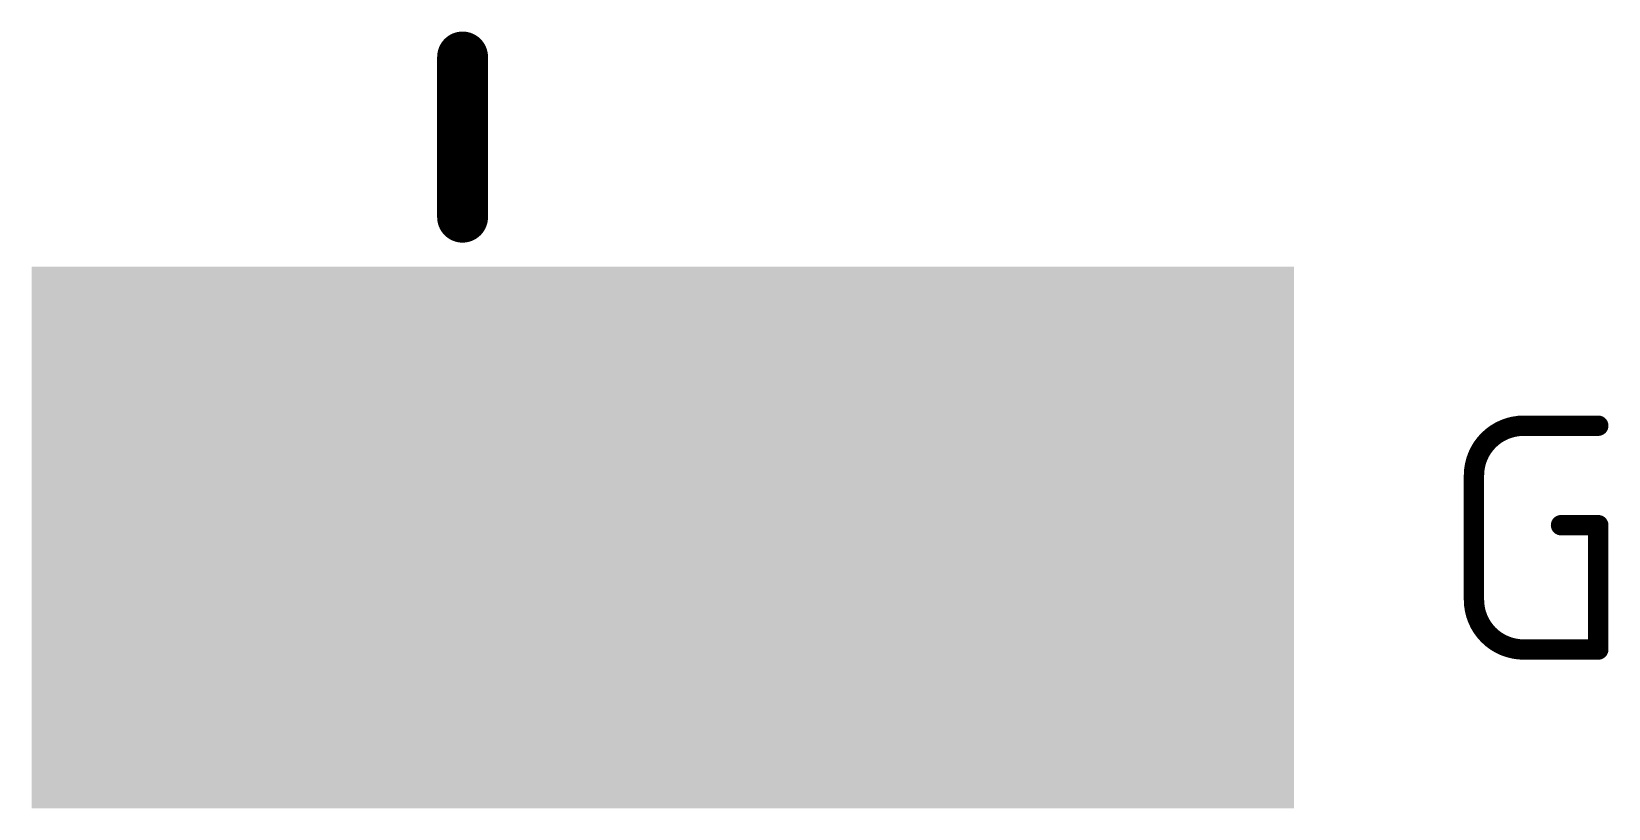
# Model space of a CAD drawing. Extents: x 37.9 to 63.7, y 29.1 to 56.
# Drawn here: x 41.724 to 45.661, y 43.694 to 45.633 of the extents above; entities that cross this region are included whole.
import ezdxf

# ---------------------------------------------------------------- set-up
doc = ezdxf.new("R2010")
doc.units = 0
for name, color, linetype in [('1', 12, 'CONTINUOUS'), ('21', 251, 'CONTINUOUS'), ('29', 251, 'CONTINUOUS'), ('31', 251, 'CONTINUOUS'), ('51', 251, 'CONTINUOUS')]:
    doc.layers.add(name, color=color, linetype=linetype)

# ---------------------------------------------------------------- blocks, each defined once
blk = doc.blocks.new('RECT')
blk.add_solid([(-0.5, -0.5), (0.5, -0.5), (-0.5, 0.5), (0.5, 0.5)])

msp = doc.modelspace()

# ---------------------------------------------------------------- linework, layer by layer
at = {"layer": '21', "const_width": 0.127}
msp.add_lwpolyline([(42.8, 45.17), (42.8, 45.57)], dxfattribs=at)
at = {"layer": '21', "const_width": 0.0635}
for points in [[(42.8318, 45.57, 1), (42.7683, 45.57)], [(42.7683, 45.17, 1), (42.8318, 45.17)]]:
    msp.add_lwpolyline(points, format="xyb", dxfattribs=at)
at = {"layer": '51'}
for points, const_width in [([(45.4496, 44.6494, 0.4142), (45.3254, 44.5252)], 0.0508), ([(45.4496, 44.6621, 1), (45.4496, 44.6367)], 0.0254), ([(45.4496, 44.6367, 1), (45.4496, 44.6621)], 0.0254), ([(45.6358, 44.6367, 1), (45.6358, 44.6621)], 0.0254), ([(45.3381, 44.5252, 1), (45.3127, 44.5252)], 0.0254), ([(45.3127, 44.5252, 1), (45.3381, 44.5252)], 0.0254), ([(45.5427, 44.4137, 1), (45.5427, 44.3883)], 0.0254), ([(45.6485, 44.401, 1), (45.6231, 44.401)], 0.0254), ([(45.6358, 44.3883, 1), (45.6358, 44.4137)], 0.0254), ([(45.3254, 44.2148, 0.4142), (45.4496, 44.0906)], 0.0508), ([(45.3381, 44.2148, 1), (45.3127, 44.2148)], 0.0254), ([(45.3127, 44.2148, 1), (45.3381, 44.2148)], 0.0254), ([(45.4496, 44.1033, 1), (45.4496, 44.0779)], 0.0254), ([(45.4496, 44.0779, 1), (45.4496, 44.1033)], 0.0254), ([(45.6231, 44.0906, 1), (45.6485, 44.0906)], 0.0254), ([(45.6358, 44.0779, 1), (45.6358, 44.1033)], 0.0254)]:
    msp.add_lwpolyline(points, format="xyb", dxfattribs=dict(at, const_width=const_width))
at = {"layer": '51', "const_width": 0.0508}
for points in [[(45.4496, 44.6494), (45.6358, 44.6494)], [(45.3254, 44.2148), (45.3254, 44.5252)], [(45.5427, 44.401), (45.6358, 44.401)], [(45.6358, 44.401), (45.6358, 44.0906)], [(45.6358, 44.0906), (45.4496, 44.0906)]]:
    msp.add_lwpolyline(points, dxfattribs=at)

# ---------------------------------------------------------------- block references
at = {"layer": '1', "xscale": 3, "yscale": 1.2, "rotation": 180}
msp.add_blockref('RECT', (43.3, 44.37), dxfattribs=at)
at = {"layer": '29', "xscale": 3.1524, "yscale": 1.3524, "rotation": 180}
msp.add_blockref('RECT', (43.3, 44.37), dxfattribs=at)
at = {"layer": '31', "xscale": 3, "yscale": 1.2, "rotation": 180}
msp.add_blockref('RECT', (43.3, 44.37), dxfattribs=at)

doc.saveas('drawing.dxf')
